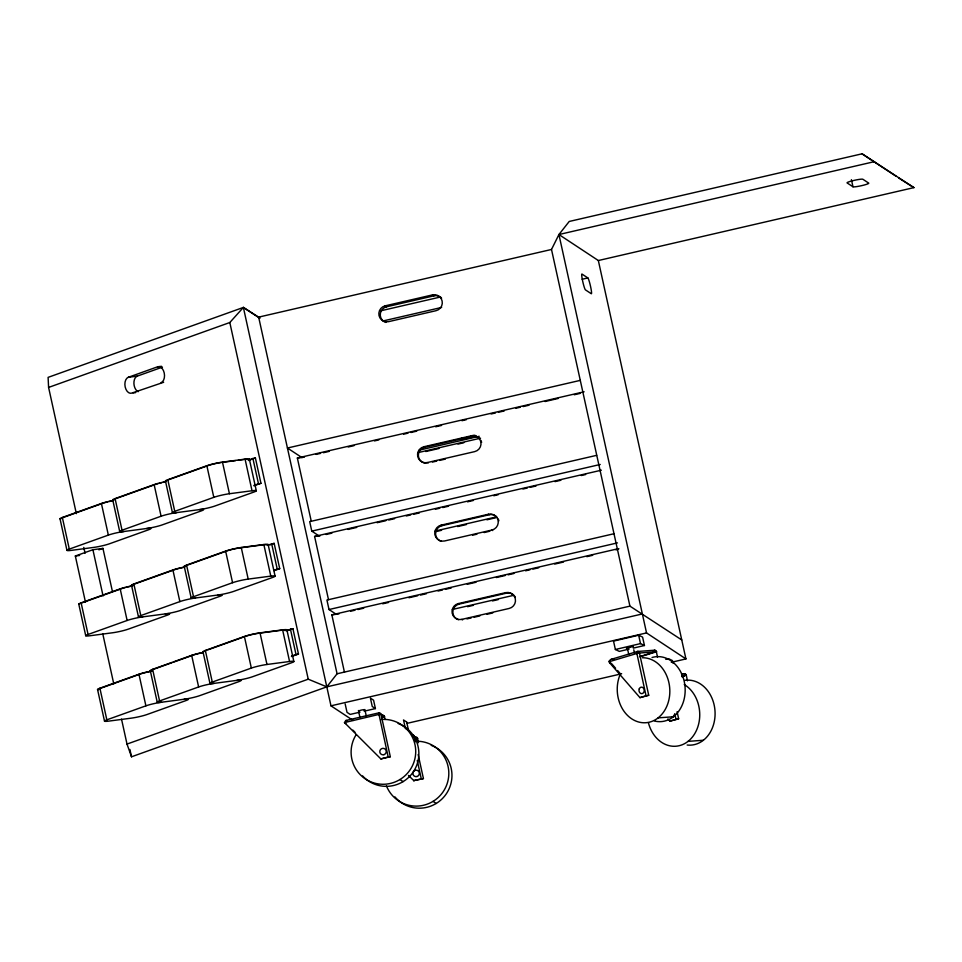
<?xml version="1.0" encoding="UTF-8"?>
<svg xmlns="http://www.w3.org/2000/svg" width="962" height="962" viewBox="0 0 962 962"><rect width="100%" height="100%" fill="white"/><g stroke="black" fill="none" stroke-linecap="round" stroke-linejoin="round"><path stroke-width="1.44" d="M639.622 656.685L656.312 651.37L657.527 657.323M682.046 676.43L686.231 674.867L687.445 680.831M636.796 653.066L646.043 695.815L639.958 697.642L609.547 662.698L609.126 660.978L610.822 659.451L637.469 651.466L654.352 650.24A1.948 1.13 73.3 0 1 655.362 650.829M378.956 714.273L388.191 757.01L380.856 758.922L390.319 756.733L381.012 714.369A1.948 1.936 -56.6 0 0 378.703 712.902L384.427 716.486L385.089 719.48M641.438 656.397L656.673 651.707L638.01 653.126L609.078 661.748M686.363 675.372L681.986 675.492M681.757 639.946L629.918 606.132L551.503 249.471L558.934 234.536L569.215 221.464L862.06 153.812L913.9 187.626L598.34 260.534L558.934 234.536L874.506 161.628M629.918 606.132L337.073 673.785L326.803 686.856L131.517 756.793L127.008 744.083L121.525 719.131M636.964 653.162L636.736 653.438A1.948 1.13 73.3 0 1 637.469 651.466A1.948 1.575 85.8 0 1 639.405 652.897L648.725 695.273L639.958 697.642M76.347 513.648L48.593 387.421L229.81 322.523L243.374 307.431L260.077 318.061M379.148 714.369L344.48 722.594L345.779 720.502L378.703 712.902L378.884 714.646L381.012 714.369M654.352 650.24A1.948 1.575 85.8 0 1 656.288 651.683L656.433 651.527M686.207 675.18L686.207 675.18A1.948 1.575 85.8 0 0 684.271 673.737L681.457 673.941M633.477 646.873L632.058 646.801M115.693 498.677L135.907 491.426M206.674 650.264L205.952 650.54A9.704 1.01 -12.4 0 0 205.351 651.587M364.129 710.1C366.618 708.717 356.601 710.918 359.403 711.146M259.379 317.989L243.374 307.431L48.1 377.369L48.593 387.421M163.66 382.275L131.794 393.097A8.141 5.111 82.5 0 1 125.168 386.94A8.141 5.111 82.5 0 1 128.319 377.296L157.6 366.799L161.484 366.294M128.319 377.296L137.35 376.094L162.458 367.111M60.822 519.011A11.388 1.19 -12.4 0 1 62.35 517.472L101.407 503.487A11.388 1.19 -12.4 0 1 113.143 500.505M113.095 500.084A11.388 1.19 -12.4 0 1 115.079 498.593L154.136 484.607A11.388 1.19 -12.4 0 1 165.873 481.625M165.813 481.192A11.388 1.19 -12.4 0 1 167.797 479.713L206.854 465.728A11.388 1.19 -12.4 0 1 222.475 462.121L245.07 459.127A11.388 1.19 -12.4 0 1 248.485 459.824M137.301 490.933L156.265 484.151A9.704 1.01 -12.4 0 1 158.237 483.561M248.653 459.836L255.387 457.984L260.942 483.285L253.908 485.798M248.352 460.509L255.387 457.984M62.35 517.472L69.3 549.098L108.357 535.1A11.388 1.19 -12.4 0 1 123.978 531.493L146.573 528.511A11.388 1.19 -12.4 0 0 162.193 524.903L201.238 510.918A11.388 1.19 -12.4 0 0 199.29 509.632L176.707 512.614A11.388 1.19 -12.4 0 0 161.087 516.221L122.03 530.206L115.079 498.593M167.797 479.713L174.759 511.327L213.804 497.342A11.388 1.19 -12.4 0 1 229.425 493.734L252.02 490.752A11.388 1.19 -12.4 0 1 253.968 492.039L214.911 506.024A11.388 1.19 -12.4 0 1 199.29 509.632M254.208 485.125L260.942 483.285M85.498 602.272L75.337 556.012L92.905 549.723L102.946 548.388L112.482 591.75M98.894 549.843L102.946 548.388M79.137 604.328A11.388 1.19 -12.4 0 1 81.121 602.849L120.178 588.852A11.388 1.19 -12.4 0 1 131.914 585.882M132.323 585.497A11.388 1.19 -12.4 0 1 133.85 583.958L172.907 569.973A11.388 1.19 -12.4 0 1 184.644 567.003M185.041 566.618A11.388 1.19 -12.4 0 1 186.568 565.079L225.625 551.094A11.388 1.19 -12.4 0 1 241.246 547.486L263.841 544.504A11.388 1.19 -12.4 0 1 267.737 544.937M267.424 545.201L274.158 543.362L279.714 568.65L274.086 570.67M269.937 544.865L274.158 543.362M81.121 602.849L88.071 634.463L127.128 620.478A11.388 1.19 -12.4 0 1 142.749 616.87L165.344 613.888A11.388 1.19 -12.4 0 0 180.952 610.269L220.009 596.284A11.388 1.19 -12.4 0 0 218.061 594.997L195.478 597.991A11.388 1.19 -12.4 0 0 179.858 601.599L140.801 615.584L133.85 583.958M186.568 565.079L193.518 596.705L232.576 582.707A11.388 1.19 -12.4 0 1 248.196 579.1L270.791 576.118A11.388 1.19 -12.4 0 1 272.739 577.404L233.682 591.389A11.388 1.19 -12.4 0 1 218.061 594.997M274.386 569.997L279.714 568.65M98.364 689.754A11.388 1.19 -12.4 0 1 99.892 688.215L138.949 674.23A11.388 1.19 -12.4 0 1 152.056 671.007M151.719 670.875A11.388 1.19 -12.4 0 1 152.621 669.336L191.666 655.35A11.388 1.19 -12.4 0 1 203.415 652.368M203.355 651.935A11.388 1.19 -12.4 0 1 205.339 650.456L244.396 636.459A11.388 1.19 -12.4 0 1 260.017 632.852L282.612 629.869A11.388 1.19 -12.4 0 1 286.027 630.567M140.224 674.073L100.505 688.311A9.704 1.01 -12.4 0 0 99.507 689.309M153.956 669.143L172.054 662.662M173.449 662.169L193.807 654.894A9.704 1.01 -12.4 0 1 202.97 652.633M208.069 649.771L244.276 636.808M286.195 630.567L292.929 628.727L298.485 654.028L291.45 656.541M287.289 630.747L292.929 628.727M99.892 688.215L106.842 719.829L145.899 705.843A11.388 1.19 -12.4 0 1 161.52 702.236L184.103 699.254A11.388 1.19 -12.4 0 0 199.723 695.646L238.78 681.661A11.388 1.19 -12.4 0 0 236.832 680.374L214.237 683.357A11.388 1.19 -12.4 0 0 198.629 686.964L159.572 700.949L152.621 669.336M205.339 650.456L212.289 682.07L251.347 668.085A11.388 1.19 -12.4 0 1 266.967 664.477L289.562 661.495A11.388 1.19 -12.4 0 1 291.51 662.782L252.453 676.767A11.388 1.19 -12.4 0 1 236.832 680.374M291.751 655.868L298.485 654.028M616.005 549.915L618.77 548.929M127.008 744.083L308.237 679.184L326.803 686.856L642.363 613.948M245.671 636.303L246.525 636.014A9.704 1.01 -12.4 0 1 257.972 633.369L282.515 630.122A9.704 1.01 -12.4 0 1 284.908 630.603M416.895 738.828L417.52 738.323L418.494 742.724M681.89 676.743L684.523 675.949M667.917 718.891L669.877 721.139L678.643 718.77L677.092 711.712M678.643 718.77L669.877 721.139M383.333 717.123L384.487 716.678L381.565 717.327M646.043 695.815L648.725 695.273M633.273 648.123L644.444 645.502L642.592 637.109L638.66 635.209L613.528 641.113L615.367 649.494L619.312 651.394L629.076 649.109M615.367 649.494L640.5 643.602L644.444 645.502M665.788 659.379L668.578 658.717L672.51 660.617L673.135 663.419M551.503 249.471L258.658 317.123L337.073 673.785M385.161 305.844L432.503 294.901A8.141 8.057 -56.6 0 1 442.123 300.986A8.141 8.057 -56.6 0 1 435.978 310.714L388.648 321.645A8.141 8.057 -56.6 0 1 379.016 315.572A8.141 8.057 -56.6 0 1 385.161 305.844L386.58 306.782L433.922 295.839A8.141 8.057 -56.6 0 1 441.618 298.22M380.663 310.822L440.56 296.981M383.068 320.959L441.642 307.431M582.166 279.245L587.854 277.934A8.141 0.818 77 0 1 590.572 286.496A8.141 0.818 77 0 1 591.329 293.747L585.413 289.851A8.141 0.818 77 0 1 582.695 281.289A8.141 0.818 77 0 1 581.938 274.038L587.854 277.934M580.278 380.375L287.434 448.027L302.068 457.671M311.267 521.272L297.354 458.032L584.114 391.787M316.125 454.401L320.502 453.391M323.412 452.717L329.244 451.37M348.208 446.993L354.04 445.647M374.458 440.921L378.824 439.911M403.619 434.187L407.996 433.177M410.906 432.503L416.738 431.156M435.702 426.779L441.534 425.432M461.952 420.707L466.317 419.697M491.113 413.973L495.49 412.963M498.4 412.289L504.232 410.942M515.909 408.249L520.274 407.239M523.196 406.565L529.028 405.218M545.069 401.515L558.188 398.472M574.23 394.769L580.062 393.422M423.869 446.753L471.2 435.81A8.141 8.057 -56.6 0 1 480.832 441.895A8.141 8.057 -56.6 0 1 474.675 451.623L427.344 462.554A8.141 8.057 -56.6 0 1 417.712 456.481A8.141 8.057 -56.6 0 1 423.869 446.753L424.651 447.27L471.993 436.339A8.141 8.057 -56.6 0 1 479.689 438.708M419.179 450.168L479.208 436.303M417.833 452.669L480.543 438.179M425.781 451.527L438.949 448.496M457.96 444.095L463.816 442.748M432.431 462.085L436.736 461.087M439.61 460.425L445.346 459.102M596.668 455.339L309.692 521.632L311.772 531.12L319.059 535.93M311.772 531.12L600.216 464.478M328.499 599.687L314.598 536.447L601.358 470.202M326.07 534.499L331.902 533.152M347.943 529.449L356.698 527.429M377.116 522.703L385.858 520.683M388.78 520.009L394.612 518.662M406.277 515.969L410.654 514.959M413.564 514.285L419.396 512.938M435.437 509.235L439.814 508.225M442.736 507.551L448.569 506.204M467.52 501.827L473.352 500.468M493.771 495.755L498.148 494.745M522.931 489.021L527.308 488.011M530.23 487.337L536.062 485.99M555.014 481.613L560.846 480.266M581.264 475.541L585.642 474.531M441.113 525.168L488.443 514.225A8.141 8.057 -56.6 0 1 498.075 520.31A8.141 8.057 -56.6 0 1 491.919 530.038L444.588 540.969A8.141 8.057 -56.6 0 1 434.956 534.896A8.141 8.057 -56.6 0 1 441.113 525.168L441.895 525.685L489.225 514.742A8.141 8.057 -56.6 0 1 496.933 517.123M435.077 531.084L496.32 516.931M435.702 531.637L441.558 530.29M457.647 526.563L466.426 524.543M486.904 519.805L495.683 517.784M472.631 535.197L476.924 534.199M484.102 532.551L489.838 531.216M613.912 533.754L326.924 600.047L329.016 609.535L336.291 614.345M329.016 609.535L617.46 542.893M344.48 672.354L331.842 614.862L618.602 548.617M350.601 611.231L354.978 610.221M357.9 609.547L363.732 608.2M382.684 603.811L388.516 602.465M408.934 597.751L417.688 595.731M420.598 595.057L426.431 593.71M438.095 591.017L442.472 590.007M445.394 589.333L451.226 587.986M467.267 584.283L476.01 582.263M496.428 577.537L505.182 575.516M508.092 574.843L513.924 573.496M525.589 570.803L529.966 569.793M532.888 569.119L538.72 567.772M554.761 564.069L563.504 562.048M586.844 556.649L592.676 555.302M458.345 603.583L505.687 592.64A8.141 8.057 -56.6 0 1 515.307 598.725A8.141 8.057 -56.6 0 1 509.163 608.453L461.82 619.384A8.141 8.057 -56.6 0 1 452.2 613.299A8.141 8.057 -56.6 0 1 458.345 603.583L459.139 604.1L506.469 593.157A8.141 8.057 -56.6 0 1 515.379 597.258M452.32 609.487L513.564 595.346M467.568 606.673L473.424 605.314M492.448 600.925L498.292 599.579M466.919 618.915L471.224 617.917M474.086 617.255L479.822 615.933M487 614.273L492.736 612.95M243.374 307.431L330.976 705.831L646.536 632.924L685.93 658.922L671.32 662.301M359.98 712.157L350.168 714.417L347.017 712.337L345.166 703.956M364.189 711.183L375.408 708.585L373.569 700.204L370.418 698.123L372.258 706.505L375.408 708.585M406.89 723.388L621.644 673.773M414.658 739.165L417.58 738.515A1.948 1.936 -56.6 0 0 415.259 737.036L415.452 737.421M423.424 778.571L413.72 780.603L423.424 778.571L418.145 754.569M388.191 757.01L390.319 756.733M221.5 462.469L220.43 462.626A9.704 1.01 -12.4 0 0 208.982 465.271L168.41 479.797A9.704 1.01 -12.4 0 0 167.196 480.447M133.081 392.929L135.666 392.592M222.907 462.289L235.57 460.618M238.384 460.245L244.011 459.499M297.354 458.032L304.461 457.094M75.337 556.012L79.63 555.447M314.598 536.447L320.286 535.702M240.272 547.847L263.744 544.757A9.704 1.01 -12.4 0 1 266.474 544.901M331.842 614.862L338.937 613.924M413.275 736.243L417.508 738.263M627.645 648.244C622.017 648.857 637.842 644.841 627.669 648.147M611.339 659.307L614.153 659.102M609.547 662.698L610.702 662.614M658.116 717.868L673.472 716.762M688.034 741.377L703.39 740.259M898.616 177.934L913.9 187.626M862.06 153.812L896.187 176.323M852.981 186.784L847.065 182.888A8.141 0.854 -12.4 0 1 853.967 180.411A8.141 0.854 -12.4 0 1 862.842 179.245L868.758 183.141A8.141 0.854 -12.4 0 1 861.856 185.606A8.141 0.854 -12.4 0 1 852.981 186.784L851.418 179.666M432.503 294.901L433.922 295.839M471.2 435.81L471.993 436.339M427.344 462.554L428.126 463.083M488.443 514.225L489.225 514.742M491.919 530.038L492.712 530.555M505.687 592.64L506.469 593.157M461.82 619.384L462.614 619.901M330.976 705.831L353.126 720.454M411.796 734.74L414.105 736.267L415.343 741.858M346.188 720.418L347.342 721.175M345.875 723.508L344.913 723.268M433.044 801.382L436.195 803.462M399.952 779.545L403.09 781.625M408.477 775.42L413.949 780.759M352.898 730.134L354.99 732.214M380.856 758.922L344.48 722.594M382.203 715.235L382.154 715.199A1.948 1.936 -56.6 0 1 384.475 716.654L384.403 716.425M611.688 663.744L615.608 668.253M617.568 670.502L619.528 672.751M598.34 260.534L685.93 658.922M674.723 713.672L675.973 719.311M558.934 234.536L646.536 632.924M638.66 635.209L640.5 643.602M632.936 645.983L633.08 646.608M633.778 649.771L634.499 653.09M627.368 648.087L628.763 654.413M417.255 760.497L421.296 778.859M364.838 709.511L366.306 716.149M358.429 710.497L359.992 717.604M229.81 322.523L308.237 679.184M252.874 458.321L258.441 483.609M271.645 543.686L277.2 568.987M290.416 629.064L295.971 654.352M249.362 459.163L256.313 490.788M268.133 544.54L275.084 576.154M286.904 629.906L293.855 661.531M245.07 459.127L252.02 490.752M263.841 544.504L270.791 576.118M282.612 629.869L289.562 661.495M222.475 462.121L229.425 493.734M241.246 547.486L248.196 579.1M260.017 632.852L266.967 664.477M206.854 465.728L213.804 497.342M225.625 551.094L232.576 582.707M244.396 636.459L251.347 668.085M165.452 480.964L172.402 512.578M184.223 566.329L191.173 597.955M202.994 651.707L209.944 683.321M154.136 484.607L161.087 516.221M172.907 569.973L179.858 601.599M191.666 655.35L198.629 686.964M112.734 499.843L119.685 531.457M131.505 585.209L138.456 616.834M150.276 670.586L157.227 702.2M101.407 503.487L108.357 535.1M120.178 588.852L127.128 620.478M138.949 674.23L145.899 705.843M92.905 549.723L103.078 595.971M129.906 749.458L131.517 756.793M83.766 547.402L85.065 553.282M102.814 634.006L113.781 683.91M60.005 518.722L66.955 550.348M78.776 604.1L85.726 635.714M97.547 689.465L104.497 721.079M69.3 549.098A11.388 1.19 -12.4 0 0 71.248 550.384L93.843 547.39A11.388 1.19 -12.4 0 0 109.464 543.783L148.521 529.797A11.388 1.19 -12.4 0 0 146.573 528.511M123.978 531.493A11.388 1.19 -12.4 0 1 122.03 530.206M107.804 501.839A9.704 1.01 -12.4 0 0 103.535 503.03L62.963 517.568A9.704 1.01 -12.4 0 0 62.001 518.025M109.019 501.551A9.704 1.01 -12.4 0 1 111.496 501.022M142.749 616.87A11.388 1.19 -12.4 0 1 140.801 615.584M165.344 613.888A11.388 1.19 -12.4 0 1 167.292 615.175L128.235 629.16A11.388 1.19 -12.4 0 1 112.614 632.768L90.019 635.75A11.388 1.19 -12.4 0 1 88.071 634.463M195.478 597.991A11.388 1.19 -12.4 0 1 193.518 596.705M184.199 567.267A9.704 1.01 -12.4 0 0 175.036 569.528L134.464 584.054A9.704 1.01 -12.4 0 0 133.502 584.511M133.225 584.968A9.704 1.01 -12.4 0 1 133.249 584.704M106.842 719.829A11.388 1.19 -12.4 0 0 108.79 721.115L131.385 718.133A11.388 1.19 -12.4 0 0 147.006 714.525L186.063 700.54A11.388 1.19 -12.4 0 0 184.103 699.254M161.52 702.236A11.388 1.19 -12.4 0 1 159.572 700.949M141.077 673.773A9.704 1.01 -12.4 0 1 150.24 671.524M214.237 683.357A11.388 1.19 -12.4 0 1 212.289 682.07M152.02 670.069A9.704 1.01 -12.4 0 1 153.223 669.42M125.397 587.505A9.704 1.01 -12.4 0 0 122.306 588.407L81.734 602.933A9.704 1.01 -12.4 0 0 80.519 603.583M126.575 587.217A9.704 1.01 -12.4 0 1 132.648 585.942M239.201 547.991A9.704 1.01 -12.4 0 0 227.754 550.637L187.181 565.175A9.704 1.01 -12.4 0 0 186.183 566.173M157.6 366.799A8.141 5.111 82.5 0 1 164.225 372.955A8.141 5.111 82.5 0 1 161.087 382.611M138.155 391.726A8.141 5.111 82.5 0 1 133.922 383.646A8.141 5.111 82.5 0 1 137.35 376.094M176.707 512.614A11.388 1.19 -12.4 0 1 174.759 511.327M244.973 459.379A9.704 1.01 -12.4 0 1 247.402 459.319M159.355 483.261A9.704 1.01 -12.4 0 1 161.748 482.671M162.975 482.395A9.704 1.01 -12.4 0 1 165.428 481.902M115.079 499.735A9.704 1.01 -12.4 0 1 115.127 498.929M458.441 619.756A8.141 8.057 -56.6 0 1 459.139 604.1M480.904 440.428A8.141 8.057 -56.6 0 1 481.613 442.412M426.034 463.275A8.141 8.057 -56.6 0 1 424.651 447.27M498.136 518.843A8.141 8.057 -56.6 0 1 498.857 520.827M441.197 541.341A8.141 8.057 -56.6 0 1 441.895 525.685M684.271 673.737A1.948 1.13 73.3 0 1 684.788 673.881M674.025 715.031A3.259 2.621 85.9 0 1 673.821 715.608M673.52 716.113A3.259 2.621 85.9 0 1 671.716 717.159M684.247 684.547A32.552 26.263 85.9 0 1 691.041 738.612A32.552 26.263 85.9 0 1 648.46 722.943M684.752 680.374A32.552 26.263 85.9 0 1 715.067 712.169A32.552 26.263 85.9 0 1 687.169 745.033M655.639 651.274A1.948 1.13 73.3 0 1 655.916 652.056M642.315 657.743A32.552 26.263 85.9 0 1 669.576 695.815A32.552 26.263 85.9 0 1 635.088 720.718A32.552 26.263 85.9 0 1 620.622 673.412M652.044 657.491A32.552 26.263 85.9 0 1 685.148 688.66A32.552 26.263 85.9 0 1 654.425 721.007M412.349 734.703A1.948 1.936 -56.6 0 1 414.105 736.207M416.642 741.221A32.552 32.203 -56.5 0 1 448.581 769.396A32.552 32.203 -56.5 0 1 424.446 805.038A32.552 32.203 -56.5 0 1 386.435 785.846M431.204 745.334A32.552 32.203 -56.5 0 1 445.983 794.299A32.552 32.203 -56.5 0 1 394.925 796.885M381.217 719.48A32.552 32.203 -56.5 0 1 415.392 756.132A32.552 32.203 -56.5 0 1 372.234 782.383A32.552 32.203 -56.5 0 1 356.108 734.752M398.112 723.496A32.552 32.203 -56.5 0 1 413.227 771.969A32.552 32.203 -56.5 0 1 362.602 775.913M385.882 322.438A8.141 8.057 -56.6 0 1 386.58 306.782M475.974 435.906A8.141 0.854 -12.4 0 1 464.622 438.78A8.141 0.854 -12.4 0 1 462.373 437.987M471.741 435.678A8.141 0.854 -12.4 0 1 474.987 435.257M406.661 722.041L403.511 719.961L405.351 728.342L408.501 730.423L406.661 722.041M639.249 688.888A3.259 2.621 85.9 0 0 641.798 693.65A3.259 2.621 85.9 0 0 643.794 688.66A3.259 2.621 85.9 0 0 639.249 688.888M417.015 776.514A3.259 3.223 -56.5 0 0 418.35 771.043A3.259 3.223 -56.5 0 0 412.975 772.666A3.259 3.223 -56.5 0 0 417.015 776.514M383.922 754.677A3.259 3.223 -56.5 0 0 385.257 749.206A3.259 3.223 -56.5 0 0 379.882 750.817A3.259 3.223 -56.5 0 0 383.922 754.677"/></g></svg>
